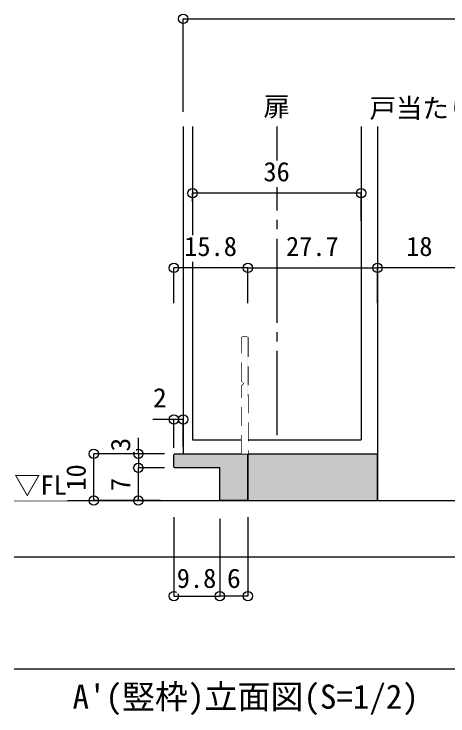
# Model space of a CAD drawing. Units: millimetres on the paper, with parts at other scales. Extents: x -210 to 210, y -149 to 149.
# Drawn here: x 30.4 to 76.7, y -31.4 to 43.7 of the extents above; entities that cross this region are included whole.
import ezdxf
from ezdxf.enums import TextEntityAlignment as Align

# ---------------------------------------------------------------- set-up
doc = ezdxf.new("R2010")
doc.units = ezdxf.units.MM
doc.linetypes.add('CHAIN2', pattern=[12, 9, -1, 1, -1])
doc.linetypes.add('DASHED2', pattern=[3, 2, -1])
for name, color, linetype in [('5-0', 254, 'Continuous'), ('6-0', 7, 'Continuous'), ('6-1', 4, 'Continuous')]:
    doc.layers.add(name, color=color, linetype=linetype)
doc.styles.add('ＭＳ ゴシック', font='')
doc.styles.get('ＭＳ ゴシック').set_extended_font_data('MS Gothic')

msp = doc.modelspace()

# ---------------------------------------------------------------- linework, layer by layer
at = {"layer": '5-0', "color": 7}
for p, q in [((48.441, 31.665), (48.441, -3.335)), ((67.441, 31.665), (67.441, -1.835)), ((69.191, 31.665), (69.191, -8.335)), ((55.341, -8.335), (55.341, -3.335)), ((55.341, -3.335), (69.191, -3.335)), ((69.191, -8.335), (69.191, -3.335)), ((30.36, -8.335), (137.772, -8.335)), ((55.341, -8.335), (69.191, -8.335)), ((30.36, -14.335), (137.772, -14.335)), ((30.36, -26.335), (137.772, -26.335))]:
    msp.add_line(p, q, dxfattribs=at)
at = {"layer": '5-0', "color": 6, "linetype": 'CHAIN2'}
msp.add_line((58.441, 31.665), (58.441, -1.835), dxfattribs=at)
at = {"layer": '5-0', "color": 6, "linetype": 'DASHED2'}
for p, q in [((54.841, 9.165), (55.191, 9.165)), ((55.341, 9.015), (55.341, -3.335))]:
    msp.add_line(p, q, dxfattribs=at)
at = {"layer": '5-0', "color": 7}
msp.add_lwpolyline([(49.441, 31.665), (49.441, -1.835), (67.441, -1.835)], dxfattribs=at)
at = {"layer": '5-0', "color": 6}
for points in [[(54.691, 9.015), (54.694, 9.044), (54.702, 9.072), (54.716, 9.098), (54.735, 9.121), (54.758, 9.14), (54.784, 9.153), (54.812, 9.162), (54.841, 9.165)], [(55.191, 9.165), (55.206, 9.164), (55.22, 9.162), (55.235, 9.158), (55.248, 9.153), (55.262, 9.147), (55.274, 9.14), (55.286, 9.131), (55.307, 9.11), (55.316, 9.098), (55.323, 9.086), (55.33, 9.072), (55.335, 9.058), (55.338, 9.044), (55.34, 9.03), (55.341, 9.015)]]:
    msp.add_lwpolyline(points, dxfattribs=at)
at = {"layer": '5-0', "color": 6, "linetype": 'DASHED2'}
msp.add_lwpolyline([(55.341, -3.335), (54.691, -3.335), (54.691, 3.915), (54.941, 4.165), (54.691, 4.415), (54.691, 9.015)], dxfattribs=at)
at = {"layer": '5-0', "color": 7}
msp.add_lwpolyline([(47.591, -3.335), (55.341, -3.335), (55.341, -8.185), (55.338, -8.214), (55.33, -8.243), (55.316, -8.268), (55.297, -8.291), (55.274, -8.31), (55.248, -8.324), (55.22, -8.332), (55.191, -8.335), (52.491, -8.335), (52.462, -8.332), (52.434, -8.324), (52.408, -8.31), (52.385, -8.291), (52.366, -8.268), (52.352, -8.243), (52.344, -8.214), (52.341, -8.185), (52.341, -4.835), (47.591, -4.835), (47.562, -4.832), (47.534, -4.824), (47.508, -4.81), (47.485, -4.791), (47.466, -4.768), (47.452, -4.743), (47.444, -4.714), (47.441, -4.685), (47.441, -3.485), (47.444, -3.456), (47.452, -3.428), (47.466, -3.402), (47.485, -3.379), (47.508, -3.36), (47.534, -3.347), (47.562, -3.338)], close=True, dxfattribs=at)
for points in [[(55.335, 9.058), (55.338, 9.044), (55.341, -3.335)], [(55.338, 9.044), (55.34, 9.03), (55.341, -3.335)], [(55.34, 9.03), (55.341, 9.015), (55.341, -3.335)]]:
    msp.add_solid(points, dxfattribs=at)
at = {"layer": '5-0'}
for points in [[(47.441, -4.685), (47.444, -3.456), (47.444, -4.714)], [(47.441, -3.485), (47.444, -3.456), (47.441, -4.685)], [(47.444, -4.714), (47.452, -3.428), (47.452, -4.743)], [(47.444, -3.456), (47.452, -3.428), (47.444, -4.714)], [(47.452, -3.428), (47.466, -3.402), (47.466, -4.768)], [(47.452, -4.743), (47.452, -3.428), (47.466, -4.768)], [(47.466, -3.402), (47.485, -3.379), (47.485, -4.791)], [(47.466, -4.768), (47.466, -3.402), (47.485, -4.791)], [(47.485, -3.379), (47.508, -3.36), (47.508, -4.81)], [(47.485, -4.791), (47.485, -3.379), (47.508, -4.81)], [(47.508, -3.36), (47.534, -3.347), (47.534, -4.824)], [(47.508, -4.81), (47.508, -3.36), (47.534, -4.824)], [(47.534, -3.347), (47.562, -3.338), (47.562, -4.832)], [(47.534, -4.824), (47.534, -3.347), (47.562, -4.832)], [(47.562, -3.338), (47.591, -3.335), (47.591, -4.835)], [(47.562, -4.832), (47.562, -3.338), (47.591, -4.835)], [(47.591, -4.835), (47.591, -3.335), (52.341, -4.835)], [(55.341, -8.335), (55.341, -3.335), (69.191, -8.335), (69.191, -3.335)]]:
    msp.add_solid(points, dxfattribs=at)
at = {"layer": '6-1'}
for p, q in [((48.441, 33.222), (48.441, 43.181)), ((48.441, 43.181), (125.941, 43.181)), ((49.441, 23.595), (49.441, 24.519)), ((67.441, 24.519), (49.441, 24.519)), ((67.441, 21.557), (67.441, 24.519)), ((47.441, 12.754), (47.441, 16.536)), ((55.341, 16.536), (47.441, 16.536)), ((55.341, 12.754), (55.341, 16.536)), ((55.341, 12.754), (55.341, 16.536)), ((55.341, 16.536), (69.191, 16.536)), ((69.191, 12.754), (69.191, 16.536)), ((69.191, 12.754), (69.191, 16.536)), ((78.191, 16.536), (69.191, 16.536)), ((48.441, 0.345), (47.441, 0.345)), ((48.441, -2.544), (48.441, 0.345)), ((43.639, -3.335), (43.639, -1.629)), ((38.881, -8.335), (38.881, -3.335)), ((46.022, -3.335), (43.639, -3.335)), ((43.639, -3.335), (43.639, -4.835)), ((46.422, -4.835), (43.639, -4.835)), ((43.639, -8.335), (43.639, -4.835)), ((46.422, -4.835), (43.639, -4.835)), ((46.022, -8.335), (38.881, -8.335)), ((46.022, -8.335), (43.639, -8.335)), ((47.441, -10.121), (47.441, -18.545)), ((52.341, -10.271), (52.341, -18.545)), ((55.341, -10.121), (55.341, -18.545)), ((47.441, -18.545), (52.341, -18.545))]:
    msp.add_line(p, q, dxfattribs=at)
msp.add_lwpolyline([(47.441, -2.694), (47.441, 0.345), (45.198, 0.345)], dxfattribs=at)
for centre in [(48.441, 43.181), (49.441, 24.519), (67.441, 24.519), (47.441, 16.536), (55.341, 16.536), (55.341, 16.536), (69.191, 16.536), (69.191, 16.536), (47.441, 0.345), (48.441, 0.345), (38.881, -3.335), (43.639, -3.335), (43.639, -4.835), (43.639, -4.835), (38.881, -8.335), (43.639, -8.335), (47.441, -18.545), (52.341, -18.545), (55.341, -18.545)]:
    msp.add_circle(centre, 0.5, dxfattribs=at)

# ---------------------------------------------------------------- wipeouts: each hides what was drawn before it
for points in [[(57.002, 32.141), (57.002, 34.963), (59.88, 34.963), (59.88, 32.141)], [(36.61, -31.363), (36.61, -27.835), (73.723, -27.835), (73.723, -31.363)]]:
    msp.add_wipeout(points)
at = {"color": 7}
msp.add_wipeout([(72.252, 17.19), (72.252, 20.013), (75.13, 20.013), (75.13, 17.19)], dxfattribs=at)

# ---------------------------------------------------------------- next in the draw order: texts
at = {"layer": '6-0', "style": 'ＭＳ ゴシック'}
for s, height, p in [('扉', 2.069, (57.002, 32.141)), ("A'(竪枠)立面図(S=1/2)", 2.586, (36.61, -31.363))]:
    msp.add_text(s, height=height, dxfattribs=at).set_placement(p, align=Align.BOTTOM_LEFT)
at = {"layer": '6-1', "style": 'ＭＳ ゴシック'}
msp.add_text('18', height=2.069, dxfattribs=at).set_placement((72.252, 17.19), align=Align.BOTTOM_LEFT)

# ---------------------------------------------------------------- next in the draw order: wipeouts: each hides what was drawn before it
for points in [[(68.339, 31.969), (68.339, 34.792), (79.684, 34.792), (79.684, 31.969)], [(30.36, -8.335), (30.36, -5.513), (36.061, -5.513), (36.061, -8.335)]]:
    msp.add_wipeout(points)
at = {"color": 7}
for points in [[(57.002, 25.174), (57.002, 27.996), (59.88, 27.996), (59.88, 25.174)], [(48.541, 17.19), (48.541, 20.013), (54.241, 20.013), (54.241, 17.19)], [(59.416, 17.19), (59.416, 20.013), (65.116, 20.013), (65.116, 17.19)], [(55.33, 9.072), (55.335, 9.058), (55.341, -3.335), (55.341, -3.335)], [(45.198, 0.999), (45.198, 3.822), (46.666, 3.822), (46.666, 0.999)], [(43.389, -3.097), (40.567, -3.097), (40.567, -1.629), (43.389, -1.629)], [(43.389, -7.319), (40.567, -7.319), (40.567, -5.851), (43.389, -5.851)], [(47.746, -18.295), (47.746, -15.473), (52.036, -15.473), (52.036, -18.295)]]:
    msp.add_wipeout(points, dxfattribs=at)

# ---------------------------------------------------------------- next in the draw order: linework, layer by layer
at = {"layer": '6-1'}
for p, q in [((46.422, -3.335), (38.881, -3.335)), ((52.341, -10.271), (52.341, -18.545)), ((55.341, -18.545), (52.341, -18.545))]:
    msp.add_line(p, q, dxfattribs=at)
msp.add_circle((52.341, -18.545), 0.5, dxfattribs=at)

# ---------------------------------------------------------------- next in the draw order: texts
at = {"layer": '6-0', "style": 'ＭＳ ゴシック'}
for s, p in [('戸当たり', (68.339, 31.969)), ('▽FL', (30.36, -8.335))]:
    msp.add_text(s, height=2.069, dxfattribs=at).set_placement(p, align=Align.BOTTOM_LEFT)
at = {"layer": '6-1', "style": 'ＭＳ ゴシック'}
for s, p in [('36', (57.002, 25.174)), ('15.8', (48.541, 17.19)), ('27.7', (59.416, 17.19)), ('9.8', (47.746, -18.295))]:
    msp.add_text(s, height=2.069, dxfattribs=at).set_placement(p, align=Align.BOTTOM_LEFT)
at = {"layer": '6-1', "style": 'ＭＳ ゴシック', "width": 1.05}
msp.add_text('2', height=2.069, dxfattribs=at).set_placement((45.198, 0.999), align=Align.BOTTOM_LEFT)
msp.add_text('3', height=2.069, rotation=90, dxfattribs=at).set_placement((43.389, -3.097), align=Align.BOTTOM_LEFT)
at = {"layer": '6-1', "style": 'ＭＳ ゴシック'}
msp.add_text('7', height=2.069, rotation=90, dxfattribs=at).set_placement((43.389, -7.319), align=Align.BOTTOM_LEFT)

# ---------------------------------------------------------------- next in the draw order: wipeouts: each hides what was drawn before it
at = {"color": 7}
msp.add_wipeout([(55.323, 9.086), (55.33, 9.072), (55.341, -3.335), (55.341, -3.335)], dxfattribs=at)

# ---------------------------------------------------------------- next in the draw order: wipeouts: each hides what was drawn before it
for points in [[(55.316, 9.098), (55.323, 9.086), (55.341, -3.335), (55.341, -3.335)], [(38.631, -7.274), (35.808, -7.274), (35.808, -4.396), (38.631, -4.396)], [(53.107, -18.295), (53.107, -15.473), (54.575, -15.473), (54.575, -18.295)]]:
    msp.add_wipeout(points, dxfattribs=at)

# ---------------------------------------------------------------- next in the draw order: texts
at = {"layer": '6-1', "style": 'ＭＳ ゴシック'}
msp.add_text('10', height=2.069, rotation=90, dxfattribs=at).set_placement((38.631, -7.274), align=Align.BOTTOM_LEFT)
at = {"layer": '6-1', "style": 'ＭＳ ゴシック', "width": 1.05}
msp.add_text('6', height=2.069, dxfattribs=at).set_placement((53.107, -18.295), align=Align.BOTTOM_LEFT)

# ---------------------------------------------------------------- next in the draw order: wipeouts: each hides what was drawn before it
at = {"color": 7}
msp.add_wipeout([(55.307, 9.11), (55.316, 9.098), (55.341, -3.335), (55.341, -3.335)], dxfattribs=at)

# ---------------------------------------------------------------- next in the draw order: wipeouts: each hides what was drawn before it
msp.add_wipeout([(55.286, 9.131), (55.307, 9.11), (55.341, -3.335), (55.341, -3.335)], dxfattribs=at)

# ---------------------------------------------------------------- next in the draw order: wipeouts: each hides what was drawn before it
msp.add_wipeout([(55.274, 9.14), (55.286, 9.131), (55.341, -3.335), (55.341, -3.335)], dxfattribs=at)

# ---------------------------------------------------------------- next in the draw order: wipeouts: each hides what was drawn before it
msp.add_wipeout([(55.262, 9.147), (55.274, 9.14), (55.341, -3.335), (55.341, -3.335)], dxfattribs=at)

# ---------------------------------------------------------------- next in the draw order: wipeouts: each hides what was drawn before it
msp.add_wipeout([(55.248, 9.153), (55.262, 9.147), (55.341, -3.335), (55.341, -3.335)], dxfattribs=at)

# ---------------------------------------------------------------- next in the draw order: wipeouts: each hides what was drawn before it
msp.add_wipeout([(55.235, 9.158), (55.248, 9.153), (55.341, -3.335), (55.341, -3.335)], dxfattribs=at)

# ---------------------------------------------------------------- next in the draw order: wipeouts: each hides what was drawn before it
msp.add_wipeout([(55.22, 9.162), (55.235, 9.158), (55.341, -3.335), (55.341, -3.335)], dxfattribs=at)

# ---------------------------------------------------------------- next in the draw order: wipeouts: each hides what was drawn before it
msp.add_wipeout([(55.206, 9.164), (55.22, 9.162), (55.341, -3.335), (55.341, -3.335)], dxfattribs=at)

# ---------------------------------------------------------------- next in the draw order: wipeouts: each hides what was drawn before it
msp.add_wipeout([(55.191, 9.165), (55.206, 9.164), (55.341, -3.335), (55.341, -3.335)], dxfattribs=at)

# ---------------------------------------------------------------- next in the draw order: wipeouts: each hides what was drawn before it
msp.add_wipeout([(54.941, 4.165), (55.191, 9.165), (55.341, -3.335), (55.341, -3.335)], dxfattribs=at)

# ---------------------------------------------------------------- next in the draw order: wipeouts: each hides what was drawn before it
msp.add_wipeout([(54.841, 9.165), (55.191, 9.165), (54.941, 4.165), (54.941, 4.165)], dxfattribs=at)

# ---------------------------------------------------------------- next in the draw order: wipeouts: each hides what was drawn before it
msp.add_wipeout([(54.812, 9.162), (54.841, 9.165), (54.941, 4.165), (54.941, 4.165)], dxfattribs=at)

# ---------------------------------------------------------------- next in the draw order: wipeouts: each hides what was drawn before it
msp.add_wipeout([(54.784, 9.153), (54.812, 9.162), (54.941, 4.165), (54.941, 4.165)], dxfattribs=at)

# ---------------------------------------------------------------- next in the draw order: wipeouts: each hides what was drawn before it
msp.add_wipeout([(54.758, 9.14), (54.784, 9.153), (54.941, 4.165), (54.941, 4.165)], dxfattribs=at)

# ---------------------------------------------------------------- next in the draw order: wipeouts: each hides what was drawn before it
msp.add_wipeout([(54.735, 9.121), (54.758, 9.14), (54.941, 4.165), (54.941, 4.165)], dxfattribs=at)

# ---------------------------------------------------------------- next in the draw order: wipeouts: each hides what was drawn before it
msp.add_wipeout([(54.716, 9.098), (54.735, 9.121), (54.941, 4.165), (54.941, 4.165)], dxfattribs=at)

# ---------------------------------------------------------------- next in the draw order: wipeouts: each hides what was drawn before it
msp.add_wipeout([(54.702, 9.072), (54.716, 9.098), (54.941, 4.165), (54.941, 4.165)], dxfattribs=at)

# ---------------------------------------------------------------- next in the draw order: wipeouts: each hides what was drawn before it
msp.add_wipeout([(54.694, 9.044), (54.702, 9.072), (54.941, 4.165), (54.941, 4.165)], dxfattribs=at)

# ---------------------------------------------------------------- next in the draw order: wipeouts: each hides what was drawn before it
msp.add_wipeout([(54.691, -3.335), (54.941, 4.165), (55.341, -3.335), (55.341, -3.335)], dxfattribs=at)

# ---------------------------------------------------------------- next in the draw order: linework, layer by layer
at = {"layer": '5-0'}
for points in [[(55.33, -8.243), (55.341, -3.335), (55.338, -8.214)], [(55.338, -8.214), (55.341, -3.335), (55.341, -8.185)]]:
    msp.add_solid(points, dxfattribs=at)

# ---------------------------------------------------------------- next in the draw order: wipeouts: each hides what was drawn before it
at = {"color": 7}
msp.add_wipeout([(54.691, 3.915), (54.941, 4.165), (54.691, -3.335), (54.691, -3.335)], dxfattribs=at)

# ---------------------------------------------------------------- next in the draw order: linework, layer by layer
at = {"layer": '5-0'}
for points in [[(47.591, -3.335), (55.341, -3.335), (52.341, -4.835)], [(52.341, -8.185), (55.341, -3.335), (52.344, -8.214)], [(52.341, -4.835), (55.341, -3.335), (52.341, -8.185)], [(52.344, -8.214), (55.341, -3.335), (52.352, -8.243)], [(52.352, -8.243), (55.341, -3.335), (52.366, -8.268)], [(52.366, -8.268), (55.341, -3.335), (52.385, -8.291)], [(52.385, -8.291), (55.341, -3.335), (52.408, -8.31)], [(52.408, -8.31), (55.341, -3.335), (52.434, -8.324)], [(52.434, -8.324), (55.341, -3.335), (52.462, -8.332)], [(52.462, -8.332), (55.341, -3.335), (52.491, -8.335)], [(52.491, -8.335), (55.341, -3.335), (55.191, -8.335)], [(55.191, -8.335), (55.341, -3.335), (55.22, -8.332)], [(55.22, -8.332), (55.341, -3.335), (55.248, -8.324)], [(55.248, -8.324), (55.341, -3.335), (55.274, -8.31)], [(55.274, -8.31), (55.341, -3.335), (55.297, -8.291)], [(55.297, -8.291), (55.341, -3.335), (55.316, -8.268)], [(55.316, -8.268), (55.341, -3.335), (55.33, -8.243)]]:
    msp.add_solid(points, dxfattribs=at)

# ---------------------------------------------------------------- next in the draw order: wipeouts: each hides what was drawn before it
at = {"color": 7}
msp.add_wipeout([(54.691, 4.415), (54.694, 9.044), (54.941, 4.165), (54.941, 4.165)], dxfattribs=at)

# ---------------------------------------------------------------- next in the draw order: linework, layer by layer
at = {"layer": '5-0', "color": 7}
msp.add_solid([(54.691, 9.015), (54.694, 9.044), (54.691, 4.415)], dxfattribs=at)

doc.saveas('drawing.dxf')
